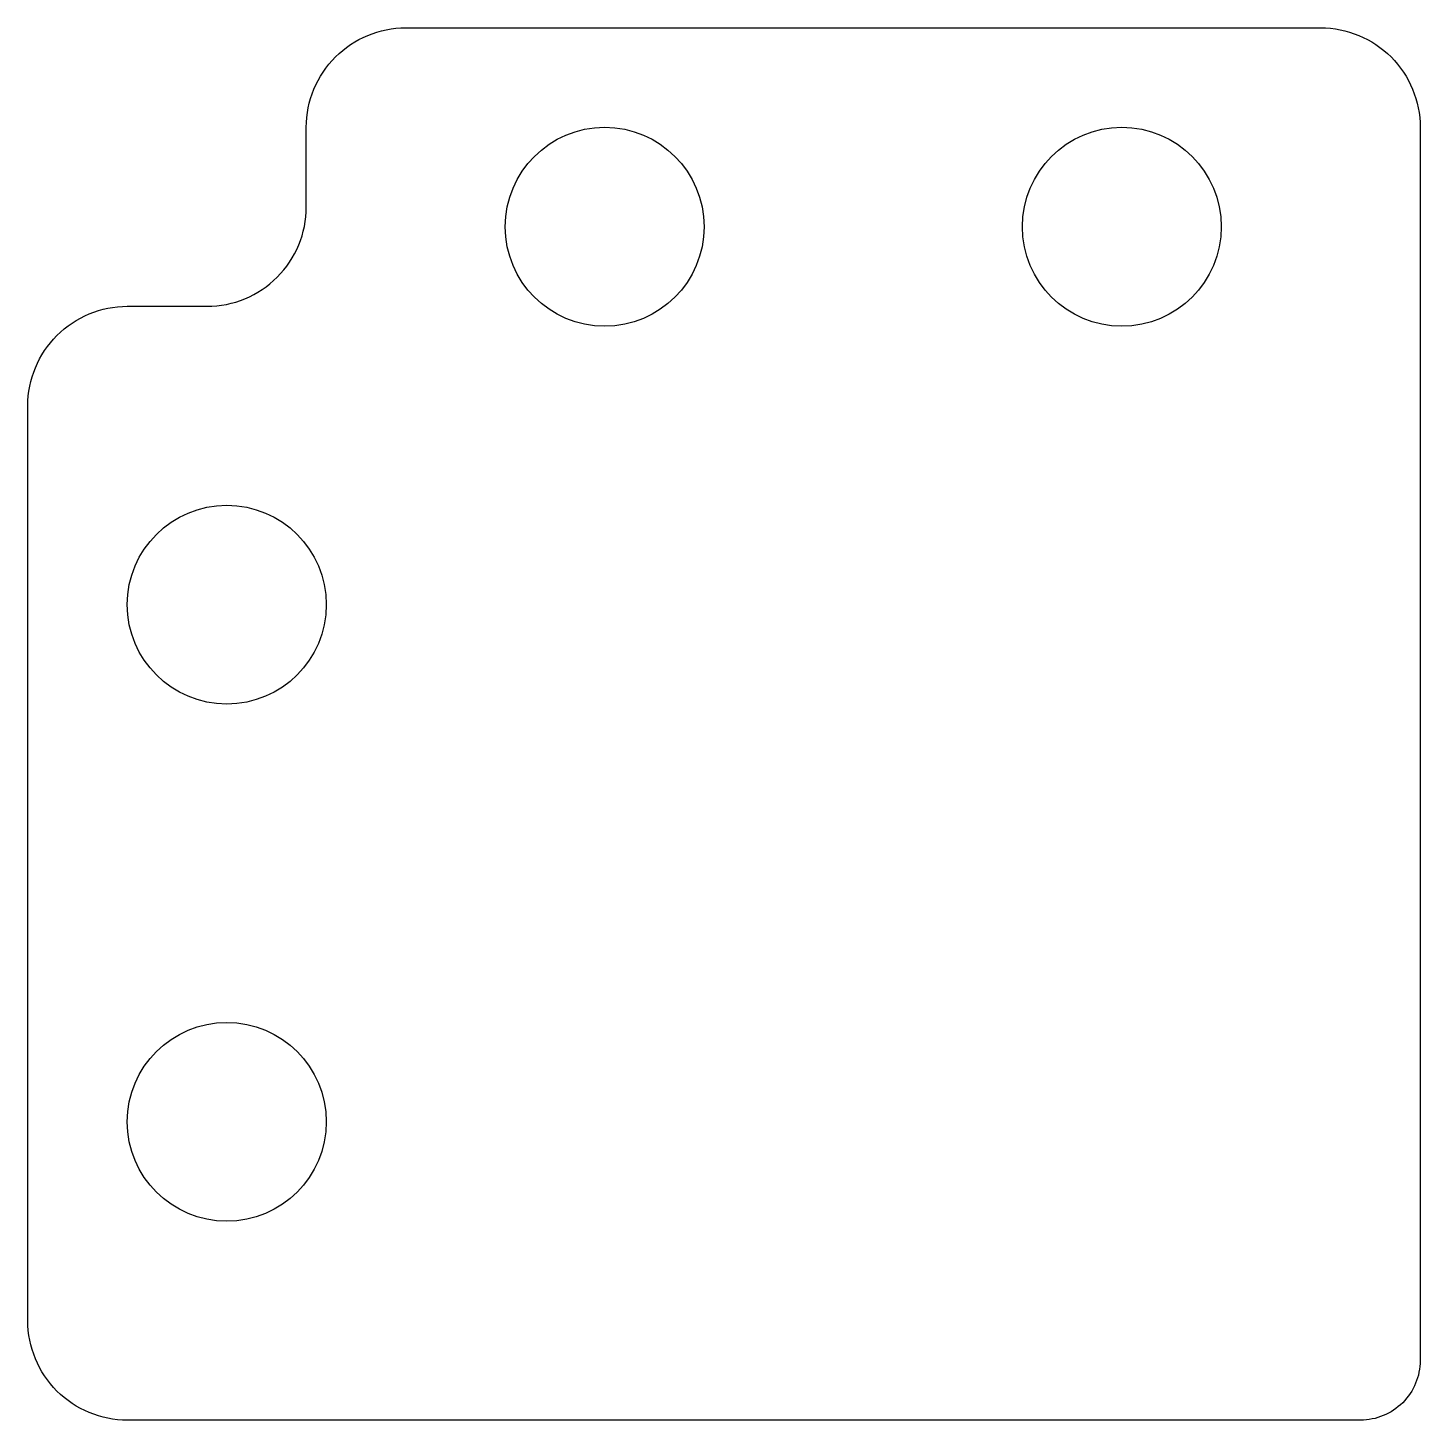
# Model space of a CAD drawing. Extents: x -35 to 35, y -35 to 35.
import ezdxf

# ---------------------------------------------------------------- set-up
doc = ezdxf.new("R2010")
doc.units = 0

msp = doc.modelspace()

# ---------------------------------------------------------------- linework, layer by layer
at = {"layer": '1'}
msp.add_lwpolyline([(35, 30), (35, -32, -0.414214), (32, -35), (-30, -35, -0.414214), (-35, -30), (-35, 16, -0.414214), (-30, 21), (-26, 21, 0.414214), (-21, 26), (-21, 30, -0.414214), (-16, 35), (30, 35, -0.414214)], format="xyb", close=True, dxfattribs=at)
for centre in [(-6, 25), (20, 25), (-25, 6), (-25, -20)]:
    msp.add_circle(centre, 5, dxfattribs=at)

doc.saveas('drawing.dxf')
